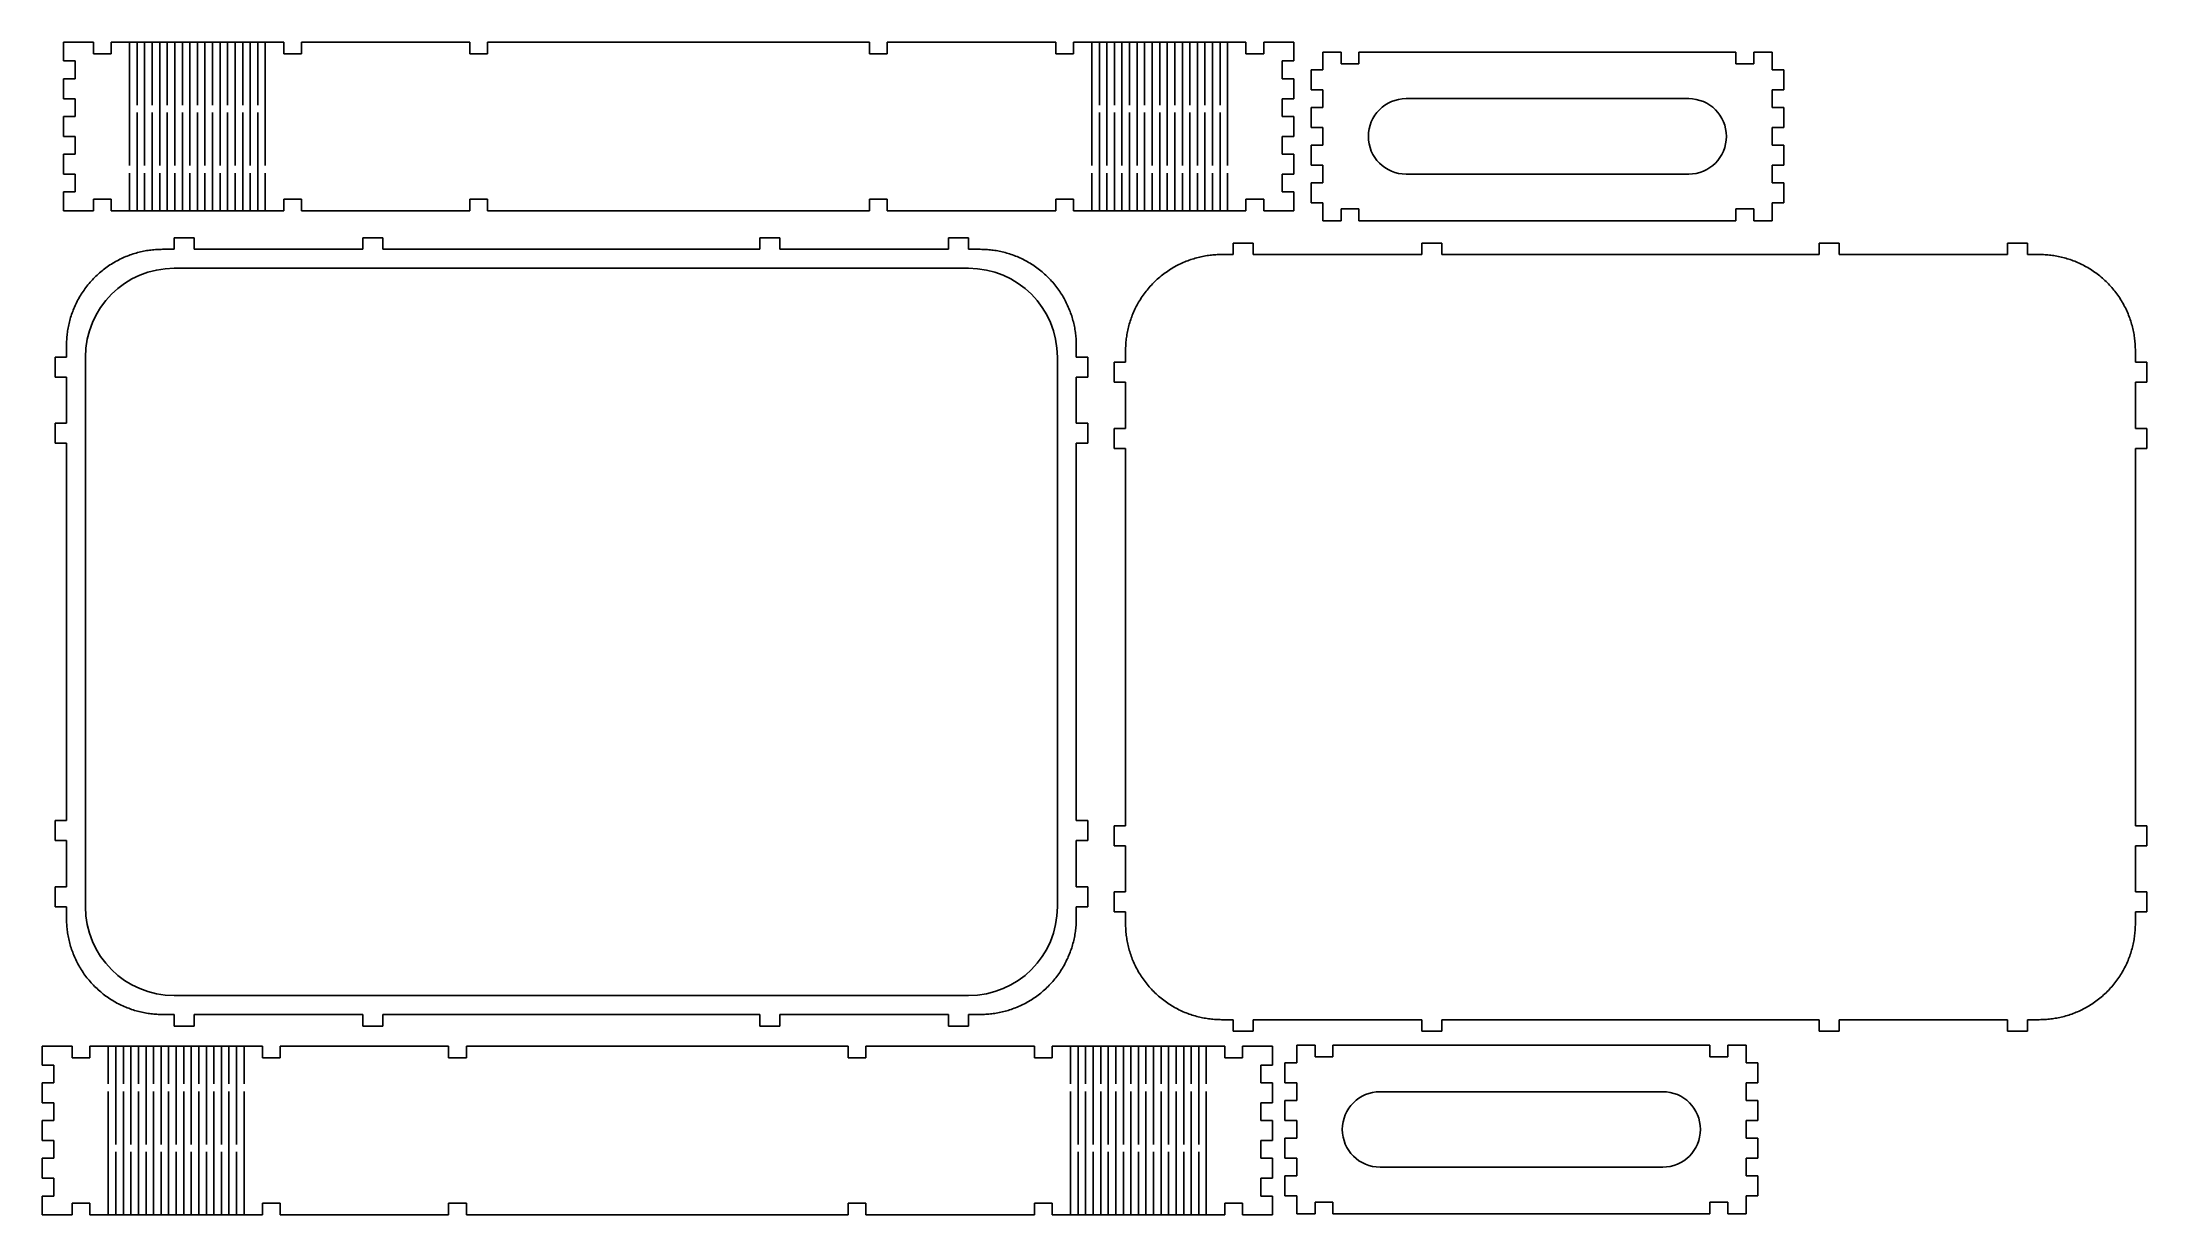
# Model space of a CAD drawing. Header units: inches. Extents: x 62 to 620, y 95 to 406.
import ezdxf

# ---------------------------------------------------------------- set-up
doc = ezdxf.new("R2010")
doc.units = ezdxf.units.IN
doc.header["$MEASUREMENT"] = 0
doc.layers.get('0').update_dxf_attribs({"linetype": 'CONTINUOUS'})
doc.layers.add('EBENE_1', color=7, linetype='CONTINUOUS')

msp = doc.modelspace()

# ---------------------------------------------------------------- linework, layer by layer
for p, q in [((67.43, 401.02), (67.43, 406.02)), ((67.43, 406.02), (75.4, 406.02)), ((75.4, 406.02), (75.4, 402.92)), ((75.4, 402.92), (80.1, 402.92)), ((80.1, 402.92), (80.1, 406.02)), ((80.1, 406.02), (125.85, 406.02)), ((125.85, 406.02), (125.85, 402.92)), ((125.85, 402.92), (130.55, 402.92)), ((130.55, 402.92), (130.55, 406.02)), ((130.55, 406.02), (175.22, 406.02)), ((130.55, 406.02), (175.22, 406.02)), ((175.22, 406.02), (175.22, 402.92)), ((175.22, 402.92), (179.92, 402.92)), ((179.92, 406.02), (281.18, 406.02)), ((179.92, 402.92), (179.92, 406.02)), ((281.18, 402.92), (281.18, 406.02)), ((285.88, 402.92), (281.18, 402.92)), ((285.88, 406.02), (330.55, 406.02)), ((330.55, 406.02), (285.88, 406.02)), ((285.88, 406.02), (285.88, 402.92)), ((330.55, 402.92), (330.55, 406.02)), ((335.25, 402.92), (330.55, 402.92)), ((381, 406.02), (335.25, 406.02)), ((335.25, 406.02), (335.25, 402.92)), ((381, 402.92), (381, 406.02)), ((381, 402.92), (381, 406.02)), ((385.7, 402.92), (381, 402.92)), ((393.68, 406.02), (385.7, 406.02)), ((385.7, 406.02), (385.7, 402.92)), ((393.68, 401.02), (393.68, 406.02)), ((401.35, 398.68), (401.35, 403.38)), ((406.23, 403.38), (401.35, 403.38)), ((406.23, 403.38), (406.23, 400.28)), ((410.93, 400.28), (410.93, 403.38)), ((410.93, 403.38), (460.93, 403.38)), ((510.93, 403.38), (460.93, 403.38)), ((510.93, 400.28), (510.93, 403.38)), ((515.63, 403.38), (515.63, 400.28)), ((515.63, 403.38), (520.5, 403.38)), ((520.5, 398.68), (520.5, 403.38)), ((70.53, 401.02), (67.43, 401.02)), ((67.43, 391.02), (67.43, 396.32)), ((67.43, 396.32), (70.53, 396.32)), ((70.53, 396.32), (70.53, 401.02)), ((390.58, 396.32), (390.58, 401.02)), ((390.58, 401.02), (393.68, 401.02)), ((393.68, 396.32), (390.58, 396.32)), ((393.68, 391.02), (393.68, 396.32)), ((398.25, 393.38), (398.25, 398.68)), ((398.25, 398.68), (401.35, 398.68)), ((406.23, 400.28), (410.93, 400.28)), ((515.63, 400.28), (510.93, 400.28)), ((523.6, 398.68), (520.5, 398.68)), ((523.6, 393.38), (523.6, 398.68)), ((70.53, 391.02), (67.43, 391.02)), ((70.53, 386.32), (70.53, 391.02)), ((390.58, 386.32), (390.58, 391.02)), ((390.58, 391.02), (393.68, 391.02)), ((401.35, 393.38), (398.25, 393.38)), ((401.35, 388.68), (401.35, 393.38)), ((423.45, 391.03), (460.93, 391.03)), ((498.4, 391.03), (460.93, 391.03)), ((520.5, 388.68), (520.5, 393.38)), ((520.5, 393.38), (523.6, 393.38)), ((67.43, 381.02), (67.43, 386.32)), ((67.43, 386.32), (70.53, 386.32)), ((393.68, 386.32), (390.58, 386.32)), ((393.68, 381.02), (393.68, 386.32)), ((398.25, 383.38), (398.25, 388.68)), ((398.25, 388.68), (401.35, 388.68)), ((523.6, 388.68), (520.5, 388.68)), ((523.6, 383.38), (523.6, 388.68)), ((70.53, 381.02), (67.43, 381.02)), ((70.53, 376.32), (70.53, 381.02)), ((390.58, 376.32), (390.58, 381.02)), ((390.58, 381.02), (393.68, 381.02)), ((401.35, 383.38), (398.25, 383.38)), ((401.35, 378.68), (401.35, 383.38)), ((520.5, 378.68), (520.5, 383.38)), ((520.5, 383.38), (523.6, 383.38)), ((67.43, 371.02), (67.43, 376.32)), ((67.43, 376.32), (70.53, 376.32)), ((393.68, 376.32), (390.58, 376.32)), ((393.68, 371.02), (393.68, 376.32)), ((398.25, 373.38), (398.25, 378.68)), ((398.25, 378.68), (401.35, 378.68)), ((523.6, 378.68), (520.5, 378.68)), ((523.6, 373.38), (523.6, 378.68)), ((70.53, 371.02), (67.43, 371.02)), ((70.53, 366.32), (70.53, 371.02)), ((390.58, 366.32), (390.58, 371.02)), ((390.58, 371.02), (393.68, 371.02)), ((401.35, 373.38), (398.25, 373.38)), ((398.25, 363.38), (398.25, 368.68)), ((398.25, 368.68), (401.35, 368.68)), ((401.35, 368.68), (401.35, 373.38)), ((423.45, 371.03), (460.93, 371.03)), ((498.4, 371.03), (460.93, 371.03)), ((520.5, 368.68), (520.5, 373.38)), ((520.5, 373.38), (523.6, 373.38)), ((523.6, 368.68), (520.5, 368.68)), ((523.6, 363.38), (523.6, 368.68)), ((67.43, 361.32), (67.43, 366.32)), ((67.43, 366.32), (70.53, 366.32)), ((80.1, 364.42), (75.4, 364.42)), ((75.4, 364.42), (75.4, 361.32)), ((80.1, 361.32), (80.1, 364.42)), ((130.55, 364.42), (125.85, 364.42)), ((125.85, 364.42), (125.85, 361.32)), ((130.55, 361.32), (130.55, 364.42)), ((175.22, 361.32), (175.22, 364.42)), ((175.22, 364.42), (179.92, 364.42)), ((179.92, 364.42), (179.92, 361.32)), ((285.88, 364.42), (281.18, 364.42)), ((281.18, 364.42), (281.18, 361.32)), ((285.88, 361.32), (285.88, 364.42)), ((330.55, 361.32), (330.55, 364.42)), ((330.55, 364.42), (335.25, 364.42)), ((335.25, 364.42), (335.25, 361.32)), ((381, 361.32), (381, 364.42)), ((381, 361.32), (381, 364.42)), ((381, 364.42), (385.7, 364.42)), ((385.7, 364.42), (385.7, 361.32)), ((393.68, 366.32), (390.58, 366.32)), ((393.68, 361.32), (393.68, 366.32)), ((401.35, 363.38), (398.25, 363.38)), ((401.35, 358.68), (401.35, 363.38)), ((520.5, 358.68), (520.5, 363.38)), ((520.5, 363.38), (523.6, 363.38)), ((75.4, 361.32), (67.43, 361.32)), ((125.85, 361.32), (80.1, 361.32)), ((130.55, 361.32), (175.22, 361.32)), ((130.55, 361.32), (175.22, 361.32)), ((179.92, 361.32), (281.18, 361.32)), ((285.88, 361.32), (330.55, 361.32)), ((330.55, 361.32), (285.88, 361.32)), ((335.25, 361.32), (381, 361.32)), ((385.7, 361.32), (393.68, 361.32)), ((406.23, 358.68), (401.35, 358.68)), ((410.93, 361.78), (406.23, 361.78)), ((406.23, 361.78), (406.23, 358.68)), ((410.93, 358.68), (410.93, 361.78)), ((410.93, 358.68), (460.93, 358.68)), ((510.93, 358.68), (460.93, 358.68)), ((510.93, 358.68), (510.93, 361.78)), ((510.93, 361.78), (515.63, 361.78)), ((515.63, 361.78), (515.63, 358.68)), ((515.63, 358.68), (520.5, 358.68)), ((96.84, 346.09), (307.44, 346.09)), ((73.26, 322.51), (73.26, 176.81)), ((331.01, 322.51), (331.01, 176.81)), ((96.84, 153.24), (307.44, 153.24)), ((69.76, 139.82), (61.79, 139.82)), ((61.79, 139.82), (61.79, 134.82)), ((69.76, 136.72), (69.76, 139.82)), ((120.21, 139.82), (74.46, 139.82)), ((74.46, 139.82), (74.46, 136.72)), ((120.21, 136.72), (120.21, 139.82)), ((124.91, 139.82), (124.91, 136.72)), ((124.91, 139.82), (169.58, 139.82)), ((124.91, 139.82), (169.58, 139.82)), ((169.58, 139.82), (169.58, 136.72)), ((174.28, 136.72), (174.28, 139.82)), ((174.28, 139.82), (275.54, 139.82)), ((275.54, 136.72), (275.54, 139.82)), ((324.91, 139.82), (280.24, 139.82)), ((280.24, 139.82), (280.24, 136.72)), ((280.24, 139.82), (324.91, 139.82)), ((324.91, 139.82), (324.91, 136.72)), ((329.61, 136.72), (329.61, 139.82)), ((329.61, 139.82), (375.36, 139.82)), ((375.36, 139.82), (375.36, 136.72)), ((375.36, 139.82), (375.36, 136.72)), ((380.06, 139.82), (388.04, 139.82)), ((380.06, 136.72), (380.06, 139.82)), ((388.04, 139.82), (388.04, 134.82)), ((394.45, 135.43), (394.45, 140.13)), ((399.33, 140.13), (394.45, 140.13)), ((399.33, 140.13), (399.33, 137.03)), ((404.03, 137.03), (404.03, 140.13)), ((404.03, 140.13), (454.03, 140.13)), ((504.03, 140.13), (454.03, 140.13)), ((504.03, 137.03), (504.03, 140.13)), ((508.73, 140.13), (508.73, 137.03)), ((508.73, 140.13), (513.6, 140.13)), ((513.6, 135.43), (513.6, 140.13)), ((61.79, 134.82), (64.89, 134.82)), ((64.89, 134.82), (64.89, 130.12)), ((74.46, 136.72), (69.76, 136.72)), ((124.91, 136.72), (120.21, 136.72)), ((169.58, 136.72), (174.28, 136.72)), ((280.24, 136.72), (275.54, 136.72)), ((324.91, 136.72), (329.61, 136.72)), ((375.36, 136.72), (380.06, 136.72)), ((388.04, 134.82), (384.94, 134.82)), ((384.94, 134.82), (384.94, 130.12)), ((391.35, 130.13), (391.35, 135.43)), ((391.35, 135.43), (394.45, 135.43)), ((399.33, 137.03), (404.03, 137.03)), ((508.73, 137.03), (504.03, 137.03)), ((516.7, 135.43), (513.6, 135.43)), ((516.7, 130.13), (516.7, 135.43)), ((64.89, 130.12), (61.79, 130.12)), ((61.79, 130.12), (61.79, 124.82)), ((384.94, 130.12), (388.04, 130.12)), ((388.04, 130.12), (388.04, 124.82)), ((394.45, 130.13), (391.35, 130.13)), ((394.45, 125.43), (394.45, 130.13)), ((513.6, 125.43), (513.6, 130.13)), ((513.6, 130.13), (516.7, 130.13)), ((61.79, 124.82), (64.89, 124.82)), ((64.89, 124.82), (64.89, 120.12)), ((388.04, 124.82), (384.94, 124.82)), ((384.94, 124.82), (384.94, 120.12)), ((391.35, 120.13), (391.35, 125.43)), ((391.35, 125.43), (394.45, 125.43)), ((416.55, 127.78), (454.03, 127.78)), ((491.5, 127.78), (454.03, 127.78)), ((516.7, 125.43), (513.6, 125.43)), ((516.7, 120.13), (516.7, 125.43)), ((64.89, 120.12), (61.79, 120.12)), ((61.79, 120.12), (61.79, 114.82)), ((384.94, 120.12), (388.04, 120.12)), ((388.04, 120.12), (388.04, 114.82)), ((394.45, 120.13), (391.35, 120.13)), ((394.45, 115.43), (394.45, 120.13)), ((513.6, 115.43), (513.6, 120.13)), ((513.6, 120.13), (516.7, 120.13)), ((61.79, 114.82), (64.89, 114.82)), ((64.89, 114.82), (64.89, 110.12)), ((388.04, 114.82), (384.94, 114.82)), ((384.94, 114.82), (384.94, 110.12)), ((391.35, 110.13), (391.35, 115.43)), ((391.35, 115.43), (394.45, 115.43)), ((516.7, 115.43), (513.6, 115.43)), ((516.7, 110.13), (516.7, 115.43)), ((64.89, 110.12), (61.79, 110.12)), ((61.79, 110.12), (61.79, 104.82)), ((384.94, 110.12), (388.04, 110.12)), ((388.04, 110.12), (388.04, 104.82)), ((394.45, 110.13), (391.35, 110.13)), ((394.45, 105.43), (394.45, 110.13)), ((416.55, 107.78), (454.03, 107.78)), ((491.5, 107.78), (454.03, 107.78)), ((513.6, 105.43), (513.6, 110.13)), ((513.6, 110.13), (516.7, 110.13)), ((61.79, 104.82), (64.89, 104.82)), ((64.89, 104.82), (64.89, 100.12)), ((388.04, 104.82), (384.94, 104.82)), ((384.94, 104.82), (384.94, 100.12)), ((391.35, 100.13), (391.35, 105.43)), ((391.35, 105.43), (394.45, 105.43)), ((516.7, 105.43), (513.6, 105.43)), ((516.7, 100.13), (516.7, 105.43)), ((64.89, 100.12), (61.79, 100.12)), ((61.79, 100.12), (61.79, 95.12)), ((61.79, 95.12), (69.76, 95.12)), ((69.76, 95.12), (69.76, 98.22)), ((69.76, 98.22), (74.46, 98.22)), ((74.46, 98.22), (74.46, 95.12)), ((74.46, 95.12), (120.21, 95.12)), ((120.21, 95.12), (120.21, 98.22)), ((120.21, 98.22), (124.91, 98.22)), ((124.91, 98.22), (124.91, 95.12)), ((124.91, 95.12), (169.58, 95.12)), ((124.91, 95.12), (169.58, 95.12)), ((169.58, 95.12), (169.58, 98.22)), ((169.58, 98.22), (174.28, 98.22)), ((174.28, 98.22), (174.28, 95.12)), ((174.28, 95.12), (275.54, 95.12)), ((280.24, 98.22), (275.54, 98.22)), ((275.54, 98.22), (275.54, 95.12)), ((280.24, 95.12), (280.24, 98.22)), ((280.24, 95.12), (324.91, 95.12)), ((324.91, 95.12), (280.24, 95.12)), ((329.61, 98.22), (324.91, 98.22)), ((324.91, 98.22), (324.91, 95.12)), ((329.61, 95.12), (329.61, 98.22)), ((375.36, 95.12), (329.61, 95.12)), ((375.36, 98.22), (375.36, 95.12)), ((380.06, 98.22), (375.36, 98.22)), ((375.36, 98.22), (375.36, 95.12)), ((380.06, 95.12), (380.06, 98.22)), ((388.04, 95.12), (380.06, 95.12)), ((384.94, 100.12), (388.04, 100.12)), ((388.04, 100.12), (388.04, 95.12)), ((394.45, 100.13), (391.35, 100.13)), ((394.45, 95.43), (394.45, 100.13)), ((399.33, 95.43), (394.45, 95.43)), ((404.03, 98.53), (399.33, 98.53)), ((399.33, 98.53), (399.33, 95.43)), ((404.03, 95.43), (404.03, 98.53)), ((404.03, 95.43), (454.03, 95.43)), ((504.03, 95.43), (454.03, 95.43)), ((504.03, 95.43), (504.03, 98.53)), ((504.03, 98.53), (508.73, 98.53)), ((508.73, 98.53), (508.73, 95.43)), ((508.73, 95.43), (513.6, 95.43)), ((513.6, 95.43), (513.6, 100.13)), ((513.6, 100.13), (516.7, 100.13))]:
    msp.add_line(p, q)
for centre, radius, start, end in [((423.45, 381.03), 10, 90, 270), ((498.4, 381.03), 10, 270.0008, 90.0008), ((96.84, 322.51), 23.57, 90.0008, 180), ((307.44, 322.51), 23.57, 0, 89.9992), ((96.84, 176.81), 23.57, 180, 269.9992), ((307.44, 176.81), 23.57, 270.0008, 360), ((416.55, 117.78), 10, 89.9992, 269.9992), ((491.5, 117.78), 10, 270, 90)]:
    msp.add_arc(centre, radius, start, end)
at = {"layer": 'EBENE_1', "color": 0}
for p, q in [((84.98, 406.02), (84.98, 373.32)), ((86.98, 406.02), (86.98, 389.32)), ((88.98, 406.02), (88.98, 373.32)), ((90.98, 406.02), (90.98, 389.32)), ((92.98, 406.02), (92.98, 373.32)), ((94.98, 406.02), (94.98, 389.32)), ((96.98, 406.02), (96.98, 373.32)), ((98.98, 406.02), (98.98, 389.32)), ((100.98, 406.02), (100.98, 373.32)), ((102.98, 406.02), (102.98, 389.32)), ((104.98, 406.02), (104.98, 373.32)), ((106.98, 406.02), (106.98, 389.32)), ((108.98, 406.02), (108.98, 373.32)), ((110.98, 406.02), (110.98, 389.32)), ((112.98, 406.02), (112.98, 373.32)), ((114.98, 406.02), (114.98, 389.32)), ((116.98, 406.02), (116.98, 373.32)), ((118.98, 406.02), (118.98, 389.32)), ((120.98, 406.02), (120.98, 373.32)), ((340.13, 406.02), (340.13, 373.32)), ((342.13, 406.02), (342.13, 389.32)), ((344.13, 406.02), (344.13, 373.32)), ((346.13, 406.02), (346.13, 389.32)), ((348.13, 406.02), (348.13, 373.32)), ((350.13, 406.02), (350.13, 389.32)), ((352.13, 406.02), (352.13, 373.32)), ((354.13, 406.02), (354.13, 389.32)), ((356.13, 406.02), (356.13, 373.32)), ((358.13, 406.02), (358.13, 389.32)), ((360.13, 406.02), (360.13, 373.32)), ((362.13, 406.02), (362.13, 389.32)), ((364.13, 406.02), (364.13, 373.32)), ((366.13, 406.02), (366.13, 389.32)), ((368.13, 406.02), (368.13, 373.32)), ((370.13, 406.02), (370.13, 389.32)), ((372.13, 406.02), (372.13, 373.32)), ((374.13, 406.02), (374.13, 389.32)), ((376.13, 406.02), (376.13, 373.32)), ((86.98, 387.32), (86.98, 361.32)), ((90.98, 387.32), (90.98, 361.32)), ((94.98, 387.32), (94.98, 361.32)), ((98.98, 387.32), (98.98, 361.32)), ((102.98, 387.32), (102.98, 361.32)), ((106.98, 387.32), (106.98, 361.32)), ((110.98, 387.32), (110.98, 361.32)), ((114.98, 387.32), (114.98, 361.32)), ((118.98, 387.32), (118.98, 361.32)), ((342.13, 387.32), (342.13, 361.32)), ((346.13, 387.32), (346.13, 361.32)), ((350.13, 387.32), (350.13, 361.32)), ((354.13, 387.32), (354.13, 361.32)), ((358.13, 387.32), (358.13, 361.32)), ((362.13, 387.32), (362.13, 361.32)), ((366.13, 387.32), (366.13, 361.32)), ((370.13, 387.32), (370.13, 361.32)), ((374.13, 387.32), (374.13, 361.32)), ((84.98, 371.32), (84.98, 361.32)), ((88.98, 371.32), (88.98, 361.32)), ((92.98, 371.32), (92.98, 361.32)), ((96.98, 371.32), (96.98, 361.32)), ((100.98, 371.32), (100.98, 361.32)), ((104.98, 371.32), (104.98, 361.32)), ((108.98, 371.32), (108.98, 361.32)), ((112.98, 371.32), (112.98, 361.32)), ((116.98, 371.32), (116.98, 361.32)), ((120.98, 371.32), (120.98, 361.32)), ((340.13, 371.32), (340.13, 361.32)), ((344.13, 371.32), (344.13, 361.32)), ((348.13, 371.32), (348.13, 361.32)), ((352.13, 371.32), (352.13, 361.32)), ((356.13, 371.32), (356.13, 361.32)), ((360.13, 371.32), (360.13, 361.32)), ((364.13, 371.32), (364.13, 361.32)), ((368.13, 371.32), (368.13, 361.32)), ((372.13, 371.32), (372.13, 361.32)), ((376.13, 371.32), (376.13, 361.32)), ((79.34, 129.82), (79.34, 139.82)), ((81.34, 113.82), (81.34, 139.82)), ((83.34, 129.82), (83.34, 139.82)), ((85.34, 113.82), (85.34, 139.82)), ((87.34, 129.82), (87.34, 139.82)), ((89.34, 113.82), (89.34, 139.82)), ((91.34, 129.82), (91.34, 139.82)), ((93.34, 113.82), (93.34, 139.82)), ((95.34, 129.82), (95.34, 139.82)), ((97.34, 113.82), (97.34, 139.82)), ((99.34, 129.82), (99.34, 139.82)), ((101.34, 113.82), (101.34, 139.82)), ((103.34, 129.82), (103.34, 139.82)), ((105.34, 113.82), (105.34, 139.82)), ((107.34, 129.82), (107.34, 139.82)), ((109.34, 113.82), (109.34, 139.82)), ((111.34, 129.82), (111.34, 139.82)), ((113.34, 113.82), (113.34, 139.82)), ((115.34, 129.82), (115.34, 139.82)), ((334.49, 129.82), (334.49, 139.82)), ((336.49, 113.82), (336.49, 139.82)), ((338.49, 129.82), (338.49, 139.82)), ((340.49, 113.82), (340.49, 139.82)), ((342.49, 129.82), (342.49, 139.82)), ((344.49, 113.82), (344.49, 139.82)), ((346.49, 129.82), (346.49, 139.82)), ((348.49, 113.82), (348.49, 139.82)), ((350.49, 129.82), (350.49, 139.82)), ((352.49, 113.82), (352.49, 139.82)), ((354.49, 129.82), (354.49, 139.82)), ((356.49, 113.82), (356.49, 139.82)), ((358.49, 129.82), (358.49, 139.82)), ((360.49, 113.82), (360.49, 139.82)), ((362.49, 129.82), (362.49, 139.82)), ((364.49, 113.82), (364.49, 139.82)), ((366.49, 129.82), (366.49, 139.82)), ((368.49, 113.82), (368.49, 139.82)), ((370.49, 129.82), (370.49, 139.82)), ((79.34, 95.12), (79.34, 127.82)), ((83.34, 95.12), (83.34, 127.82)), ((87.34, 95.12), (87.34, 127.82)), ((91.34, 95.12), (91.34, 127.82)), ((95.34, 95.12), (95.34, 127.82)), ((99.34, 95.12), (99.34, 127.82)), ((103.34, 95.12), (103.34, 127.82)), ((107.34, 95.12), (107.34, 127.82)), ((111.34, 95.12), (111.34, 127.82)), ((115.34, 95.12), (115.34, 127.82)), ((334.49, 95.12), (334.49, 127.82)), ((338.49, 95.12), (338.49, 127.82)), ((342.49, 95.12), (342.49, 127.82)), ((346.49, 95.12), (346.49, 127.82)), ((350.49, 95.12), (350.49, 127.82)), ((354.49, 95.12), (354.49, 127.82)), ((358.49, 95.12), (358.49, 127.82)), ((362.49, 95.12), (362.49, 127.82)), ((366.49, 95.12), (366.49, 127.82)), ((370.49, 95.12), (370.49, 127.82)), ((81.34, 95.12), (81.34, 111.82)), ((85.34, 95.12), (85.34, 111.82)), ((89.34, 95.12), (89.34, 111.82)), ((93.34, 95.12), (93.34, 111.82)), ((97.34, 95.12), (97.34, 111.82)), ((101.34, 95.12), (101.34, 111.82)), ((105.34, 95.12), (105.34, 111.82)), ((109.34, 95.12), (109.34, 111.82)), ((113.34, 95.12), (113.34, 111.82)), ((336.49, 95.12), (336.49, 111.82)), ((340.49, 95.12), (340.49, 111.82)), ((344.49, 95.12), (344.49, 111.82)), ((348.49, 95.12), (348.49, 111.82)), ((352.49, 95.12), (352.49, 111.82)), ((356.49, 95.12), (356.49, 111.82)), ((360.49, 95.12), (360.49, 111.82)), ((364.49, 95.12), (364.49, 111.82)), ((368.49, 95.12), (368.49, 111.82))]:
    msp.add_line(p, q, dxfattribs=at)
for points in [[(102.14, 354.14), (102.14, 354.14), (96.84, 354.14), (96.84, 354.14)], [(96.84, 354.14), (96.84, 354.14), (96.84, 351.09), (96.84, 351.09)], [(102.14, 351.09), (102.14, 351.09), (102.14, 354.14), (102.14, 354.14)], [(152.14, 354.14), (152.14, 354.14), (146.84, 354.14), (146.84, 354.14)], [(146.84, 354.14), (146.84, 353.12), (146.84, 352.1), (146.84, 351.09)], [(152.14, 354.14), (152.14, 354.14), (152.14, 351.09), (152.14, 351.09)], [(252.14, 354.14), (252.14, 354.14), (257.44, 354.14), (257.44, 354.14)], [(252.14, 351.09), (252.14, 351.09), (252.14, 354.14), (252.14, 354.14)], [(257.44, 354.14), (257.44, 353.12), (257.44, 352.1), (257.44, 351.09)], [(307.44, 354.14), (307.44, 354.14), (302.14, 354.14), (302.14, 354.14)], [(302.14, 354.14), (302.14, 354.14), (307.44, 354.14), (307.44, 354.14)], [(302.14, 354.14), (302.14, 354.14), (302.14, 351.09), (302.14, 351.09)], [(302.14, 351.09), (302.14, 351.09), (302.14, 354.14), (302.14, 354.14)], [(307.44, 354.14), (307.44, 354.14), (307.44, 351.09), (307.44, 351.09)], [(307.44, 351.09), (307.44, 351.09), (307.44, 354.14), (307.44, 354.14)], [(382.95, 352.76), (382.95, 352.76), (377.65, 352.76), (377.65, 352.76)], [(377.65, 352.76), (377.65, 352.76), (377.65, 349.71), (377.65, 349.71)], [(382.95, 349.71), (382.95, 349.71), (382.95, 352.76), (382.95, 352.76)], [(432.95, 352.76), (432.95, 352.76), (427.65, 352.76), (427.65, 352.76)], [(427.65, 352.76), (427.65, 351.75), (427.65, 350.73), (427.65, 349.71)], [(432.95, 352.76), (432.95, 352.76), (432.95, 349.71), (432.95, 349.71)], [(532.95, 352.76), (532.95, 352.76), (538.25, 352.76), (538.25, 352.76)], [(532.95, 349.71), (532.95, 349.71), (532.95, 352.76), (532.95, 352.76)], [(538.25, 352.76), (538.25, 351.75), (538.25, 350.73), (538.25, 349.71)], [(588.25, 352.76), (588.25, 352.76), (582.95, 352.76), (582.95, 352.76)], [(582.95, 352.76), (582.95, 352.76), (588.25, 352.76), (588.25, 352.76)], [(582.95, 352.76), (582.95, 352.76), (582.95, 349.71), (582.95, 349.71)], [(582.95, 349.71), (582.95, 349.71), (582.95, 352.76), (582.95, 352.76)], [(588.25, 352.76), (588.25, 352.76), (588.25, 349.71), (588.25, 349.71)], [(588.25, 349.71), (588.25, 349.71), (588.25, 352.76), (588.25, 352.76)], [(96.84, 351.09), (96.84, 351.09), (93.73, 351.09), (93.73, 351.09)], [(146.84, 351.09), (131.94, 351.09), (117.04, 351.09), (102.14, 351.09)], [(146.84, 351.09), (146.84, 351.09), (143.73, 351.09), (143.73, 351.09)], [(152.14, 351.09), (185.47, 351.09), (218.8, 351.09), (252.14, 351.09)], [(257.44, 351.09), (257.44, 351.09), (260.55, 351.09), (260.55, 351.09)], [(302.14, 351.09), (287.24, 351.09), (272.34, 351.09), (257.44, 351.09)], [(257.44, 351.09), (272.34, 351.09), (287.24, 351.09), (302.14, 351.09)], [(307.44, 351.09), (307.44, 351.09), (310.55, 351.09), (310.55, 351.09)], [(377.65, 349.71), (377.65, 349.71), (374.54, 349.71), (374.54, 349.71)], [(427.65, 349.71), (412.75, 349.71), (397.85, 349.71), (382.95, 349.71)], [(427.65, 349.71), (427.65, 349.71), (424.54, 349.71), (424.54, 349.71)], [(432.95, 349.71), (466.29, 349.71), (499.62, 349.71), (532.95, 349.71)], [(538.25, 349.71), (538.25, 349.71), (541.36, 349.71), (541.36, 349.71)], [(582.95, 349.71), (568.05, 349.71), (553.15, 349.71), (538.25, 349.71)], [(538.25, 349.71), (553.15, 349.71), (568.05, 349.71), (582.95, 349.71)], [(588.25, 349.71), (588.25, 349.71), (591.36, 349.71), (591.36, 349.71)], [(68.26, 325.62), (68.26, 325.62), (68.26, 322.51), (68.26, 322.51)], [(336.01, 325.62), (336.01, 325.62), (336.01, 322.51), (336.01, 322.51)], [(349.08, 324.25), (349.08, 324.25), (349.08, 321.14), (349.08, 321.14)], [(616.83, 324.25), (616.83, 324.25), (616.83, 321.14), (616.83, 321.14)], [(68.26, 322.51), (68.26, 322.51), (65.21, 322.51), (65.21, 322.51)], [(65.21, 322.51), (65.21, 322.51), (65.21, 317.21), (65.21, 317.21)], [(336.01, 322.51), (336.01, 322.51), (339.06, 322.51), (339.06, 322.51)], [(339.06, 322.51), (339.06, 322.51), (339.06, 317.21), (339.06, 317.21)], [(349.08, 321.14), (349.08, 321.14), (346.03, 321.14), (346.03, 321.14)], [(346.03, 321.14), (346.03, 321.14), (346.03, 315.84), (346.03, 315.84)], [(616.83, 321.14), (616.83, 321.14), (619.88, 321.14), (619.88, 321.14)], [(619.88, 321.14), (619.88, 321.14), (619.88, 315.84), (619.88, 315.84)], [(65.21, 317.21), (65.21, 317.21), (68.26, 317.21), (68.26, 317.21)], [(68.26, 317.21), (68.26, 317.21), (68.26, 314.15), (68.26, 311.09)], [(339.06, 317.21), (339.06, 317.21), (336.01, 317.21), (336.01, 317.21)], [(336.01, 317.21), (336.01, 317.21), (336.01, 314.15), (336.01, 311.09)], [(346.03, 315.84), (346.03, 315.84), (349.08, 315.84), (349.08, 315.84)], [(349.08, 315.84), (349.08, 315.84), (349.08, 312.78), (349.08, 309.71)], [(619.88, 315.84), (619.88, 315.84), (616.83, 315.84), (616.83, 315.84)], [(616.83, 315.84), (616.83, 315.84), (616.83, 312.78), (616.83, 309.71)], [(68.26, 304.96), (68.26, 304.96), (68.26, 308.03), (68.26, 311.09)], [(336.01, 304.96), (336.01, 304.96), (336.01, 308.03), (336.01, 311.09)], [(349.08, 303.59), (349.08, 303.59), (349.08, 306.65), (349.08, 309.71)], [(616.83, 303.59), (616.83, 303.59), (616.83, 306.65), (616.83, 309.71)], [(68.26, 304.96), (68.26, 304.96), (65.21, 304.96), (65.21, 304.96)], [(65.21, 304.96), (65.21, 304.96), (65.21, 299.66), (65.21, 299.66)], [(339.06, 304.96), (339.06, 304.96), (336.01, 304.96), (336.01, 304.96)], [(339.06, 299.66), (339.06, 299.66), (339.06, 304.96), (339.06, 304.96)], [(349.08, 303.59), (349.08, 303.59), (346.03, 303.59), (346.03, 303.59)], [(346.03, 303.59), (346.03, 303.59), (346.03, 298.29), (346.03, 298.29)], [(619.88, 303.59), (619.88, 303.59), (616.83, 303.59), (616.83, 303.59)], [(619.88, 298.29), (619.88, 298.29), (619.88, 303.59), (619.88, 303.59)], [(65.21, 299.66), (65.21, 299.66), (68.26, 299.66), (68.26, 299.66)], [(336.01, 299.66), (336.01, 299.66), (339.06, 299.66), (339.06, 299.66)], [(339.06, 299.66), (339.06, 299.66), (336.01, 299.66), (336.01, 299.66)], [(346.03, 298.29), (346.03, 298.29), (349.08, 298.29), (349.08, 298.29)], [(616.83, 298.29), (616.83, 298.29), (619.88, 298.29), (619.88, 298.29)], [(619.88, 298.29), (619.88, 298.29), (616.83, 298.29), (616.83, 298.29)], [(68.26, 199.66), (68.26, 199.66), (65.21, 199.66), (65.21, 199.66)], [(65.21, 199.66), (65.21, 199.66), (65.21, 194.36), (65.21, 194.36)], [(336.01, 199.66), (336.01, 199.66), (339.06, 199.66), (339.06, 199.66)], [(339.06, 199.66), (339.06, 199.66), (336.01, 199.66), (336.01, 199.66)], [(339.06, 199.66), (339.06, 199.66), (339.06, 194.36), (339.06, 194.36)], [(349.08, 198.29), (349.08, 198.29), (346.03, 198.29), (346.03, 198.29)], [(346.03, 198.29), (346.03, 198.29), (346.03, 192.99), (346.03, 192.99)], [(616.83, 198.29), (616.83, 198.29), (619.88, 198.29), (619.88, 198.29)], [(619.88, 198.29), (619.88, 198.29), (616.83, 198.29), (616.83, 198.29)], [(619.88, 198.29), (619.88, 198.29), (619.88, 192.99), (619.88, 192.99)], [(65.21, 194.36), (65.21, 194.36), (68.26, 194.36), (68.26, 194.36)], [(68.26, 194.36), (68.26, 194.36), (68.26, 191.3), (68.26, 188.24)], [(339.06, 194.36), (339.06, 194.36), (336.01, 194.36), (336.01, 194.36)], [(336.01, 194.36), (336.01, 194.36), (336.01, 191.3), (336.01, 188.24)], [(346.03, 192.99), (346.03, 192.99), (349.08, 192.99), (349.08, 192.99)], [(349.08, 192.99), (349.08, 192.99), (349.08, 189.93), (349.08, 186.87)], [(619.88, 192.99), (619.88, 192.99), (616.83, 192.99), (616.83, 192.99)], [(616.83, 192.99), (616.83, 192.99), (616.83, 189.93), (616.83, 186.87)], [(68.26, 182.11), (68.26, 182.11), (68.26, 185.18), (68.26, 188.24)], [(336.01, 182.11), (336.01, 182.11), (336.01, 185.18), (336.01, 188.24)], [(349.08, 180.74), (349.08, 180.74), (349.08, 183.8), (349.08, 186.86)], [(616.83, 180.74), (616.83, 180.74), (616.83, 183.8), (616.83, 186.86)], [(65.21, 182.11), (65.21, 182.11), (68.26, 182.11), (68.26, 182.11)], [(65.21, 176.81), (65.21, 176.81), (65.21, 182.11), (65.21, 182.11)], [(339.06, 182.11), (339.06, 182.11), (336.01, 182.11), (336.01, 182.11)], [(339.06, 176.81), (339.06, 176.81), (339.06, 182.11), (339.06, 182.11)], [(346.03, 180.74), (346.03, 180.74), (349.08, 180.74), (349.08, 180.74)], [(346.03, 175.44), (346.03, 175.44), (346.03, 180.74), (346.03, 180.74)], [(619.88, 180.74), (619.88, 180.74), (616.83, 180.74), (616.83, 180.74)], [(619.88, 175.44), (619.88, 175.44), (619.88, 180.74), (619.88, 180.74)], [(68.26, 176.81), (68.26, 176.81), (65.21, 176.81), (65.21, 176.81)], [(68.26, 173.7), (68.26, 173.7), (68.26, 176.81), (68.26, 176.81)], [(336.01, 176.81), (336.01, 176.81), (339.06, 176.81), (339.06, 176.81)], [(336.01, 173.7), (336.01, 173.7), (336.01, 176.81), (336.01, 176.81)], [(349.08, 175.44), (349.08, 175.44), (346.03, 175.44), (346.03, 175.44)], [(349.08, 172.33), (349.08, 172.33), (349.08, 175.44), (349.08, 175.44)], [(616.83, 175.44), (616.83, 175.44), (619.88, 175.44), (619.88, 175.44)], [(616.83, 172.33), (616.83, 172.33), (616.83, 175.44), (616.83, 175.44)], [(96.84, 148.24), (96.84, 148.24), (93.73, 148.24), (93.73, 148.24)], [(102.14, 145.19), (102.14, 145.19), (96.84, 145.19), (96.84, 145.19)], [(96.84, 145.19), (96.84, 145.19), (96.84, 148.24), (96.84, 148.24)], [(102.14, 148.24), (102.14, 148.24), (102.14, 145.19), (102.14, 145.19)], [(146.84, 148.24), (131.94, 148.24), (117.04, 148.24), (102.14, 148.24)], [(146.84, 148.24), (146.84, 148.24), (143.73, 148.24), (143.73, 148.24)], [(152.14, 145.19), (152.14, 145.19), (146.84, 145.19), (146.84, 145.19)], [(146.84, 145.19), (146.84, 146.21), (146.84, 147.22), (146.84, 148.24)], [(152.14, 145.19), (152.14, 145.19), (152.14, 148.24), (152.14, 148.24)], [(152.14, 148.24), (185.47, 148.24), (218.8, 148.24), (252.14, 148.24)], [(252.14, 145.19), (252.14, 145.19), (257.44, 145.19), (257.44, 145.19)], [(252.14, 148.24), (252.14, 148.24), (252.14, 145.19), (252.14, 145.19)], [(257.44, 148.24), (257.44, 148.24), (260.55, 148.24), (260.55, 148.24)], [(302.14, 148.24), (287.24, 148.24), (272.34, 148.24), (257.44, 148.24)], [(257.44, 148.24), (272.34, 148.24), (287.24, 148.24), (302.14, 148.24)], [(257.44, 145.19), (257.44, 146.21), (257.44, 147.22), (257.44, 148.24)], [(302.14, 145.19), (302.14, 145.19), (307.44, 145.19), (307.44, 145.19)], [(302.14, 145.19), (302.14, 145.19), (307.44, 145.19), (307.44, 145.19)], [(302.14, 145.19), (302.14, 145.19), (302.14, 148.24), (302.14, 148.24)], [(302.14, 148.24), (302.14, 148.24), (302.14, 145.19), (302.14, 145.19)], [(307.44, 148.24), (307.44, 148.24), (310.55, 148.24), (310.55, 148.24)], [(307.44, 145.19), (307.44, 145.19), (307.44, 148.24), (307.44, 148.24)], [(307.44, 145.19), (307.44, 145.19), (307.44, 148.24), (307.44, 148.24)], [(377.65, 146.87), (377.65, 146.87), (374.54, 146.87), (374.54, 146.87)], [(377.65, 143.82), (377.65, 143.82), (377.65, 146.87), (377.65, 146.87)], [(382.95, 146.87), (382.95, 146.87), (382.95, 143.82), (382.95, 143.82)], [(427.65, 146.87), (412.75, 146.87), (397.85, 146.87), (382.95, 146.87)], [(427.65, 146.87), (427.65, 146.87), (424.54, 146.87), (424.54, 146.87)], [(427.65, 143.82), (427.65, 144.83), (427.65, 145.85), (427.65, 146.87)], [(432.95, 143.82), (432.95, 143.82), (432.95, 146.87), (432.95, 146.87)], [(432.95, 146.87), (466.29, 146.87), (499.62, 146.87), (532.95, 146.87)], [(532.95, 146.87), (532.95, 146.87), (532.95, 143.82), (532.95, 143.82)], [(538.25, 146.87), (538.25, 146.87), (541.36, 146.87), (541.36, 146.87)], [(538.25, 143.82), (538.25, 144.83), (538.25, 145.85), (538.25, 146.87)], [(582.95, 146.87), (568.05, 146.87), (553.15, 146.87), (538.25, 146.87)], [(538.25, 146.87), (553.15, 146.87), (568.05, 146.87), (582.95, 146.87)], [(582.95, 143.82), (582.95, 143.82), (582.95, 146.87), (582.95, 146.87)], [(582.95, 146.87), (582.95, 146.87), (582.95, 143.82), (582.95, 143.82)], [(588.25, 146.87), (588.25, 146.87), (591.36, 146.87), (591.36, 146.87)], [(588.25, 143.82), (588.25, 143.82), (588.25, 146.87), (588.25, 146.87)], [(588.25, 143.82), (588.25, 143.82), (588.25, 146.87), (588.25, 146.87)], [(382.95, 143.82), (382.95, 143.82), (377.65, 143.82), (377.65, 143.82)], [(432.95, 143.82), (432.95, 143.82), (427.65, 143.82), (427.65, 143.82)], [(532.95, 143.82), (532.95, 143.82), (538.25, 143.82), (538.25, 143.82)], [(582.95, 143.82), (582.95, 143.82), (588.25, 143.82), (588.25, 143.82)], [(582.95, 143.82), (582.95, 143.82), (588.25, 143.82), (588.25, 143.82)]]:
    msp.add_open_spline(points, degree=3, dxfattribs=at)
for points in [[(93.73, 351.09), (78.81, 351.09), (68.26, 340.54), (68.26, 325.62)], [(310.55, 351.09), (325.46, 351.09), (336.01, 340.54), (336.01, 325.62)], [(374.54, 349.71), (359.63, 349.71), (349.08, 339.17), (349.08, 324.25)], [(591.36, 349.71), (606.28, 349.71), (616.83, 339.17), (616.83, 324.25)], [(93.73, 148.24), (78.81, 148.24), (68.26, 158.79), (68.26, 173.7)], [(310.55, 148.24), (325.46, 148.24), (336.01, 158.79), (336.01, 173.7)], [(374.54, 146.87), (359.63, 146.87), (349.08, 157.41), (349.08, 172.33)], [(591.36, 146.87), (606.28, 146.87), (616.83, 157.41), (616.83, 172.33)]]:
    msp.add_rational_spline(points, [1, 0.804737854124, 0.804737854124, 1], degree=3, dxfattribs=at)
for points, knots in [([(68.26, 299.66), (68.26, 283), (68.26, 266.33), (68.26, 249.66), (68.26, 233), (68.26, 216.33), (68.26, 199.66)], [3, 3, 3, 3, 4, 4, 4, 5, 5, 5, 5]), ([(336.01, 199.66), (336.01, 216.33), (336.01, 233), (336.01, 249.66), (336.01, 266.33), (336.01, 283), (336.01, 299.66)], [2, 2, 2, 2, 3, 3, 3, 4, 4, 4, 4]), ([(349.08, 298.29), (349.08, 281.62), (349.08, 264.96), (349.08, 248.29), (349.08, 231.62), (349.08, 214.96), (349.08, 198.29)], [3, 3, 3, 3, 4, 4, 4, 5, 5, 5, 5]), ([(616.83, 198.29), (616.83, 214.96), (616.83, 231.62), (616.83, 248.29), (616.83, 264.96), (616.83, 281.62), (616.83, 298.29)], [2, 2, 2, 2, 3, 3, 3, 4, 4, 4, 4])]:
    msp.add_open_spline(points, degree=3, knots=knots, dxfattribs=at)

doc.saveas('drawing.dxf')
